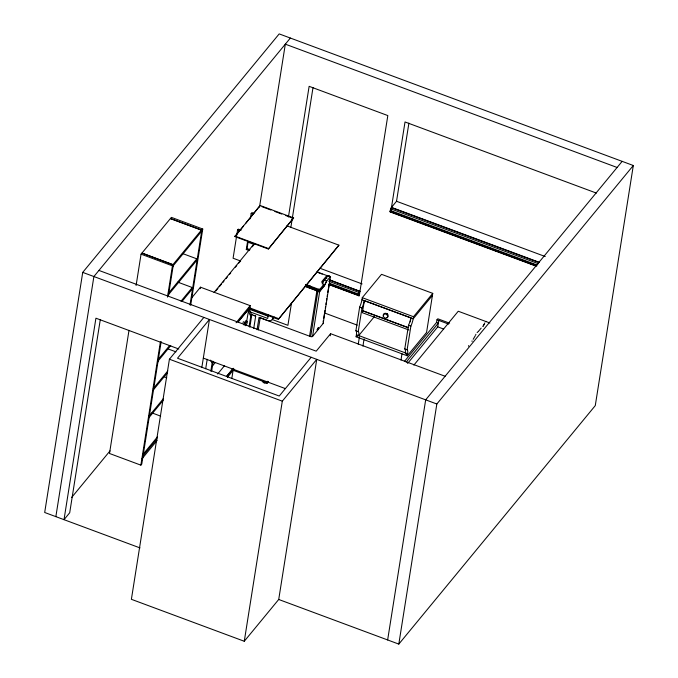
<?xml version="1.0" encoding="UTF-8"?>
<svg xmlns="http://www.w3.org/2000/svg" width="678" height="678" viewBox="0 0 678 678"><rect width="100%" height="100%" fill="white"/><g stroke="black" fill="none" stroke-linecap="round" stroke-linejoin="round"><path stroke-width="1.02" d="M536.044 265.352L390.308 211.18L390.257 211.977L535.984 266.107M244.758 323.703L245.063 322.652M328.016 276.226C327.677 274.166 333.432 278.768 328.838 276.539M468.54 346.221L468.634 345.594M203.858 317.406L169.415 359.213L131.388 599.31L244.275 641.269L278.717 599.471L398.808 644.1L595.276 405.614L633.311 165.508L279.192 33.9L82.724 272.387L44.689 512.492L140.015 547.917M55.859 516.636L93.886 276.539L290.354 38.053M100.293 319.635L69.707 512.754L64.012 519.67L95.92 318.194L178.839 349.017M128.998 330.347L109.497 453.48L140.863 465.142L141.77 464.04L161.169 341.559M136.1 285.472L141.058 254.165L171.381 217.367L202.747 229.028L190.679 305.202M140.863 465.142L160.364 342.009M167.474 297.134L172.432 265.827L173.339 264.725L141.965 253.072L172.856 264.759L201.366 230.156L170.441 218.663M173.026 266.7L172.576 266.53L172.89 264.564M173.339 264.725L168.483 295.388L168.034 295.218M182.051 301.379L191.993 289.311L192.281 287.523L181.009 301.202M168.695 294.413L196.535 260.623L196.823 258.843L168.314 293.438L168.763 293.608M172.576 266.53L201.086 231.935L201.391 229.961M190.001 304.905L201.841 230.13L202.747 229.028M200.264 288.642L200.493 287.192L250.174 305.651L249.826 307.829A9.322 7.153 39.5 0 0 251.809 314.745L249.826 327.254M201.832 367.51L209.434 319.482L177.517 358.23L279.243 396.037L311.16 357.289M205.705 368.713L207.197 359.306M210.833 371.222L212.146 362.883L213.155 361.654A9.322 7.153 39.5 0 1 212.773 361.137M211.672 371.044L213.155 361.654M234.868 236.571L260.14 205.493L293.625 217.943L268.352 249.021L234.868 236.571L243.487 226.113M236.402 237.342L233.088 258.225L240.665 261.038M236.732 235.249L237.554 230.028L238.309 229.113L241.139 230.164M250.335 218.74L251.165 213.519L251.919 212.595L253.801 213.299M249.241 250.606L246.292 249.512L247.597 241.292M246.292 249.512L247.046 248.597L248.19 241.402M231.834 378.4L233.274 369.273M259.521 207.019L285.319 44.163L617.107 167.474M260.14 205.493L245.47 223.698M246.512 322.152L248.818 309.049A9.322 7.153 39.5 0 0 250.801 315.965L249.148 326.389M253.725 328.491L255.691 316.067L250.767 314.236M268.352 249.021L293.625 217.943M257.072 329.728L259.038 317.312L267.412 320.423A5.56 4.263 39.5 0 0 273.141 317.838M258.259 329.966L260.225 317.55M268.352 314.49L267.725 318.448L250.038 311.872M288.447 216.952L309.134 86.326L387.824 115.574L359.298 295.659A1.848 0.492 -69.6 0 1 358.789 295.718L329.271 284.718M264.208 382.875L264.361 381.884M290.837 227.554L313.016 87.521M233.029 370.239L267.157 382.926L267.412 381.273M248.885 308.422L278.327 319.363L338.924 245.173L286.913 225.842M244.275 641.269L282.302 401.164L316.745 359.365L278.717 599.471M309.566 336.178L316.957 290.455M310.677 336.593L317.804 291.582A1.542 0.898 9 0 0 319.677 291.481L312.55 336.491A1.542 0.898 9 0 1 310.677 336.593L259.623 317.618M323.592 284.726L323.279 286.701L319.753 290.989A1.237 0.72 9 0 1 318.135 291.184L318.448 289.201A1.237 0.72 9 0 0 320.067 289.006L323.592 284.726L321.753 281.641L327.067 275.361L326.991 276.895L322.092 282.836M319.753 290.989L320.067 289.006M317.397 329.678L317.601 328.771M323.16 321.974L323.338 320.465M323.677 318.287L324.279 314.533M324.381 314.236L324.974 310.482M325.601 306.524L325.321 308.304M326.228 302.566L325.949 304.346M327.754 292.574L328.347 288.811M328.457 288.523L329.05 284.76M323.126 323.643L330.457 276.632L326.584 281.251L324.177 286.175M338.924 245.173L278.327 319.363M330.271 335.779L330.601 333.695L445.107 376.256M329.525 279.794L359.857 291.32A2.687 0.712 -69.6 0 0 359.306 292.481L359.213 292.735A2.687 0.712 -69.6 0 0 358.823 294.21L358.679 295.116L359.56 294.049M355.908 330.762L359.645 307.126A9.704 2.559 -69.6 0 0 361.95 299.769L362.281 297.693L381.536 274.327L432.75 293.362L426.564 332.44L407.309 355.806L356.094 336.771L356.425 334.695A9.704 2.559 -69.6 0 0 355.908 330.762L358.247 331.635A9.704 2.559 -69.6 0 1 358.764 335.559L356.094 336.771M358.247 331.635L361.993 307.998A9.704 2.559 -69.6 0 0 364.298 300.642L410.927 317.812L410.283 321.889M364.4 300.524L362.383 312.711L408.919 330.008M358.264 344.153L359.416 336.881M362.933 346.161L364.086 338.89M536.874 265.912L390.147 211.375L390.291 210.477A2.687 0.712 -69.6 0 1 390.681 209.002L390.774 208.748M391.181 209.333L405.02 121.964L596.36 193.077M390.774 208.748A2.687 0.712 -69.6 0 1 391.325 207.587L396.528 201.273L408.902 123.133M400.995 360.035L401.986 353.797M432.75 293.362L413.495 316.728L413.173 318.813A9.704 2.559 -69.6 0 1 410.868 326.16L407.122 349.797A9.704 2.559 -69.6 0 1 407.639 353.73L407.309 355.806L405.291 352.857A9.704 2.559 -69.6 0 0 404.774 348.933L408.52 325.287A9.704 2.559 -69.6 0 0 410.826 317.94L410.927 317.812M404.393 361.476L436.556 322.431L436.979 319.762L437.785 318.779L449.624 323.186M387.647 639.947L425.674 399.851L622.141 161.364M407.597 363.459L437.751 326.855L438.768 320.423M398.808 644.1L436.835 403.995L633.311 165.508M291.565 302.676L287.913 325.33L272.149 319.499M305.863 284.735L305.515 286.158M305.659 286.336L306.168 284.726L308.176 285.472L307.668 287.082L305.659 286.336L306.168 284.726M307.897 287.167L308.397 285.557L311.049 286.54C311.592 289.574 306.253 287.582 308.397 285.557M310.499 288.133L311.049 286.54M312.202 287.633L310.668 288.404L311.253 286.531M475.685 334.966L475.905 334.271M317.796 329.194L317.931 328.364L317.482 329.449M475.261 335.746L473.168 339.331M472.049 340.856L472.049 341.483M482.592 326.245L483.151 326.389L484.753 322.957M483.397 325.771L483.956 324.347M322.211 284.065L324.135 280.133L327.728 275.776L330.415 276.607L327.669 275.853M243.012 322.881L243.427 321.643M191.755 297.795L200.493 287.192M169.72 345.433L157.788 359.916L158.237 360.077M214.045 292.498L254.36 243.563M170.763 345.602L157.508 361.696L157.957 361.857M215.935 290.845L217.952 288.396M219.291 286.769L221.308 284.319M222.655 282.692L223.994 281.056M226.011 278.607L227.359 276.98M229.376 274.531L230.715 272.903M235.419 267.191L236.766 265.564M238.775 263.115L240.122 261.488M252.216 246.809L254.903 243.546M153.245 388.596L167.83 370.9M167.551 372.68L152.965 390.375L153.406 390.545M71.665 497.457L110.014 450.895M163.44 398.596L148.855 416.292L149.304 416.462M148.575 418.08L163.161 400.376M236.063 322.787L250.174 305.651M238.512 321.211L248.597 308.965M238.063 322.109L249.826 307.829M250.801 315.965L251.809 314.745M211.748 366.806L215.112 362.722M157.364 436.971L142.778 454.675L143.227 454.845M157.084 438.751L142.499 456.455L142.948 456.625M141.956 458.853L157.203 440.353M217.663 374.002L224.384 365.84M226.52 376.349L232.571 369.01M226.749 376.434L233.469 368.281M227.427 377.29L234.147 369.129M308.176 285.472L306.092 284.819M307.668 287.082L305.736 286.243M310.668 288.404L318.135 291.184M317.609 290.057L316.694 291.167L317.804 291.582M318.474 289.972L312.016 287.862M319.643 291.676L324.211 285.972L326.618 281.056L324.135 280.133M390.147 211.375L391.02 210.307M327.406 294.744L327.203 296.439M326.779 298.701L326.576 300.388M267.157 382.926L268.412 381.392M317.135 329.991L318.058 328.22L317.228 329.423M312.55 336.491L323.059 323.567M330.601 333.695L316.202 351.17L98.92 270.42M358.764 335.559L374.358 316.634M432.42 295.439L413.173 318.813L361.95 299.769M406.181 362.137L438.344 323.092L436.556 322.431M413.868 365.111L458.252 311.236L489.88 322.991M481.194 328.084L478.236 331.576M477.126 332.567L477.812 331.983M485.626 321.779L486.27 321.372M396.528 201.273L545.239 256.538M391.486 207.383L539.213 262.293M391.325 207.587L539.044 262.488M390.74 208.841L538.459 263.742M390.291 210.477L537.018 265.005M390.231 211.638L535.967 265.801M262.03 206.722L270.895 210.019M274.836 211.477L281.726 214.045M285.667 215.511L292.565 218.07M251.165 213.519L253.047 214.214M237.554 230.028L239.444 230.732M234.944 236.08L268.437 248.521M319.813 268.2L362.111 283.921M247.639 242.063L254.267 244.521M316.982 271.878L326.796 275.531M318.313 272.624L322.236 274.082M170.475 218.469L201.841 230.13M247.046 248.597L249.996 249.69M326.008 278.082L326.881 278.404M201.086 231.935L201.527 232.096M436.979 319.762L448.658 324.101M329.372 279.98L359.857 291.32M328.779 281.251L359.272 292.582M329.313 283.243L358.823 294.21M329.33 283.955L358.84 294.922L358.789 295.718M329.169 284.15L358.798 295.167M328.813 284.328L359.298 295.659M362.281 297.693L413.495 316.728M437.751 326.855L443.683 329.059M306.295 284.684L318.448 289.201M308.321 285.65L310.973 286.633M313.1 287.972L317.575 289.633M307.973 287.074L310.575 288.04M304.812 286.235L316.77 290.676M359.645 307.126L361.993 307.998M408.52 325.287L410.868 326.16M362.781 310.71L408.326 327.635M362.679 310.829L408.224 327.754M182.365 253.47L197.264 259.004M196.535 260.623L196.984 260.784M324.542 312.982L357.221 325.126M404.774 348.933L407.122 349.797M141.058 254.165L172.432 265.827M356.425 334.695L407.639 353.73M249.012 307.626L278.455 318.567M177.822 282.15L192.722 287.692M249.58 309.304L268.259 316.245M191.993 289.311L192.442 289.472M253.742 315.431L255.699 316.16M82.724 272.387L436.835 403.995M203.315 358.111L285.294 388.579M168.254 348.984L175.966 351.848M169.415 359.213L282.302 401.164M163.873 376.68L166.763 377.756M152.008 412.91L160.678 416.139M390.765 211.917A1.848 0.492 -69.6 0 1 390.257 211.977M212.146 362.883A9.322 7.153 39.5 0 1 210.604 360.128M244.122 325.118A2.466 0.653 -69.6 0 1 244.919 321.965A2.466 0.653 -69.6 0 1 246.182 321.016M245.216 325.177A2.466 0.653 -69.6 0 1 246.495 321.618A2.466 0.653 -69.6 0 1 247.241 322.44A2.466 0.653 -69.6 0 1 245.707 325.711M383.663 315.134A2.466 1.89 39.5 0 1 385.426 313.278A2.466 1.89 39.5 0 1 388.053 315.338A2.466 1.89 39.5 0 1 386.74 317.55M386.189 313.626A0.924 0.712 39.5 0 1 387.375 313.778A0.924 0.712 39.5 0 1 387.519 314.906M267.412 382.019A3.085 1.805 9 0 1 262.759 380.705M268.488 381.951A3.085 1.805 9 0 1 264.971 383.095A3.085 1.805 9 0 1 262.445 380.739M274.302 317.092A5.56 4.263 39.5 0 1 272.683 318.609M318.321 327.889C318.202 329.542 319.092 326.22 318.092 328.372L318.321 327.889M383.307 316.304A2.466 1.89 39.5 0 0 387.172 317.745A2.466 1.89 39.5 0 0 385.706 314.058A2.466 1.89 39.5 0 0 383.307 316.304"/></g></svg>
